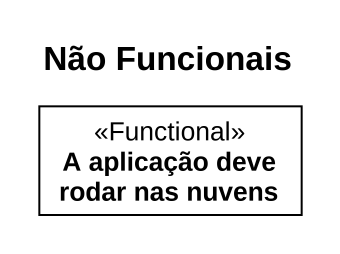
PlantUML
@startuml
title Não Funcionais
hide circle
hide empty members
class "A aplicação deve rodar nas nuvens" as A_aplicação_deve_rodar_nas <<Functional>>
@enduml
